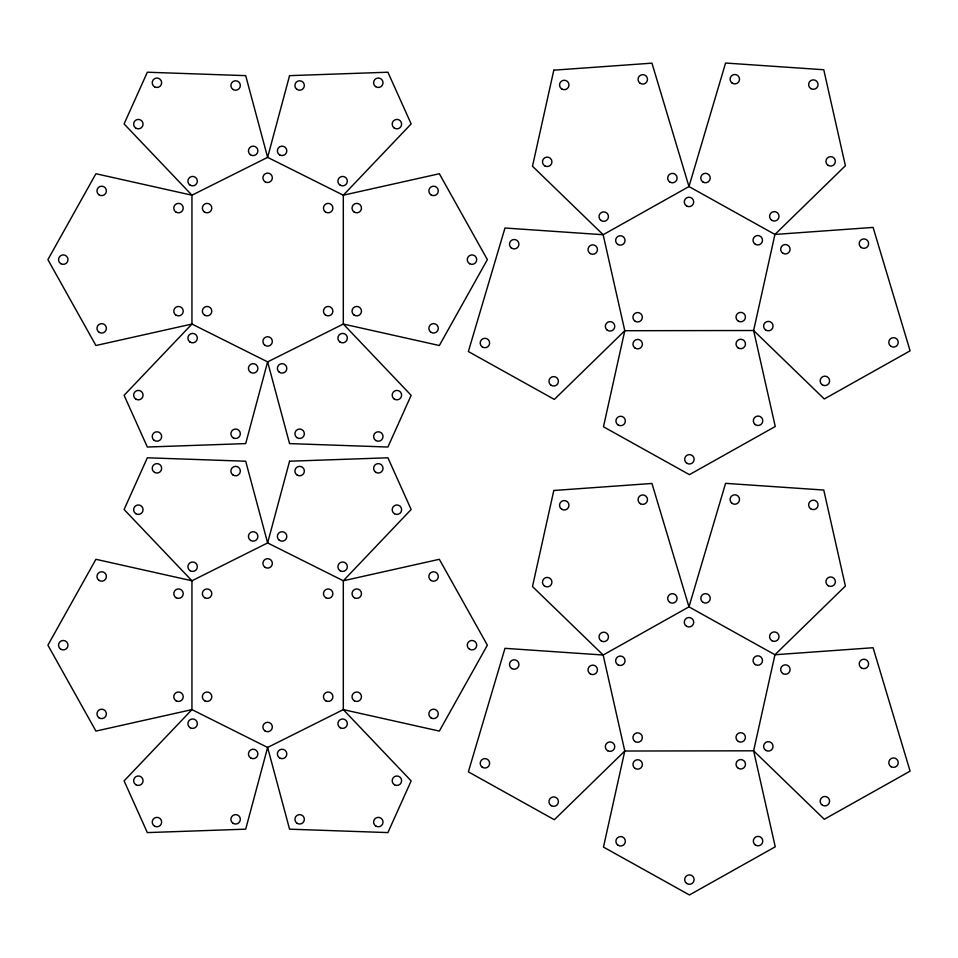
<?xml version="1.0" encoding="UTF-8"?>
<svg xmlns="http://www.w3.org/2000/svg" width="958" height="958" viewBox="0 0 958 958"><rect width="100%" height="100%" fill="white"/><g stroke="black" fill="none" stroke-linecap="round" stroke-linejoin="round"><path stroke-width="1.44" d="M553.808 70.174L532.492 166.237L603.157 234.722L624.784 330.714L603.468 426.777L689.437 474.653L775.25 426.502L753.623 330.51L774.938 234.447L845.387 165.734L823.76 69.742L725.577 63.036L688.97 186.559L603.157 234.722L504.974 228.016L468.366 351.538L554.335 399.414L624.784 330.714L753.623 330.51L824.287 398.983L910.1 350.832L873.085 227.417L774.938 234.447L688.97 186.559L651.955 63.156L553.808 70.174M553.808 490.484L532.492 586.547L603.157 655.021L624.784 751.024L603.468 847.088L689.437 894.964L775.25 846.812L753.623 750.809L774.938 654.745L845.387 586.045L823.76 490.041L725.577 483.347L688.97 606.869L603.157 655.021L504.974 648.327L468.366 771.849L554.335 819.725L624.784 751.024L753.623 750.809L824.287 819.294L910.1 771.142L873.085 647.728L774.938 654.745L688.97 606.869L651.955 483.467L553.808 490.484M289.567 75.646L267.629 157.363L191.947 195.204L95.92 173.733L47.9 259.63L95.92 345.515L191.947 324.044L267.629 361.885L289.567 443.602L387.906 447.027L411.15 395.319L343.311 324.044L343.311 195.204L411.15 123.929L387.906 72.221L289.567 75.646M267.629 361.885L245.691 443.602L147.34 447.027L124.097 395.319L191.947 324.044L191.947 195.204L124.097 123.929L147.34 72.221L245.691 75.646L267.629 157.363L343.311 195.204L439.339 173.733L487.359 259.63L439.339 345.515L343.311 324.044L267.629 361.885M289.567 461.217L267.629 542.935L191.947 580.776L95.92 559.304L47.9 645.189L95.92 731.086L191.947 709.615L267.629 747.456L289.567 829.173L387.906 832.598L411.15 780.89L343.311 709.615L343.311 580.776L411.15 509.5L387.906 457.792L289.567 461.217M267.629 747.456L245.691 829.173L147.34 832.598L124.097 780.89L191.947 709.615L191.947 580.776L124.097 509.5L147.34 457.792L245.691 461.217L267.629 542.935L343.311 580.776L439.339 559.304L487.359 645.189L439.339 731.086L343.311 709.615L267.629 747.456M670.025 182.176A4.718 4.718 0 0 0 677.114 178.08A4.718 4.718 0 0 0 670.025 173.997A4.718 4.718 0 0 0 670.025 182.176M600.965 220.436A4.718 4.718 0 0 0 608.438 217.095A4.718 4.718 0 0 0 601.804 212.293A4.718 4.718 0 0 0 600.965 220.436M544.839 165.914A4.718 4.718 0 0 0 551.928 161.83A4.718 4.718 0 0 0 544.839 157.735A4.718 4.718 0 0 0 544.839 165.914M561.891 89.058A4.718 4.718 0 0 0 568.98 84.975A4.718 4.718 0 0 0 561.891 80.879A4.718 4.718 0 0 0 561.891 89.058M640.016 83.19A4.718 4.718 0 0 0 647.476 79.837A4.718 4.718 0 0 0 640.854 75.047A4.718 4.718 0 0 0 640.016 83.19M590.379 253.642A4.718 4.718 0 0 0 597.469 249.547A4.718 4.718 0 0 0 590.379 245.464A4.718 4.718 0 0 0 590.379 253.642M607.276 330.175A4.718 4.718 0 0 0 614.749 326.834A4.718 4.718 0 0 0 608.114 322.032A4.718 4.718 0 0 0 607.276 330.175M550.922 385.14A4.718 4.718 0 0 0 558.394 381.799A4.718 4.718 0 0 0 551.76 376.997A4.718 4.718 0 0 0 550.922 385.14M482.149 346.832A4.718 4.718 0 0 0 489.61 343.491A4.718 4.718 0 0 0 482.988 338.701A4.718 4.718 0 0 0 482.149 346.832M511.44 248.014A4.718 4.718 0 0 0 518.901 244.673A4.718 4.718 0 0 0 512.279 239.883A4.718 4.718 0 0 0 511.44 248.014M755.407 244.326A4.718 4.718 0 0 0 762.496 240.23A4.718 4.718 0 0 0 755.407 236.135A4.718 4.718 0 0 0 755.407 244.326M738.355 321.169A4.718 4.718 0 0 0 745.432 317.086A4.718 4.718 0 0 0 738.355 312.991A4.718 4.718 0 0 0 738.355 321.169M635.286 321.337A4.718 4.718 0 0 0 642.363 317.254A4.718 4.718 0 0 0 635.286 313.158A4.718 4.718 0 0 0 635.286 321.337M617.982 244.541A4.718 4.718 0 0 0 625.059 240.446A4.718 4.718 0 0 0 617.982 236.363A4.718 4.718 0 0 0 617.982 244.541M686.635 206.018A4.718 4.718 0 0 0 693.712 201.934A4.718 4.718 0 0 0 686.635 197.839A4.718 4.718 0 0 0 686.635 206.018M634.915 347.97A4.718 4.718 0 0 0 642.387 344.617A4.718 4.718 0 0 0 635.753 339.827A4.718 4.718 0 0 0 634.915 347.97M737.983 347.802A4.718 4.718 0 0 0 745.456 344.449A4.718 4.718 0 0 0 738.822 339.659A4.718 4.718 0 0 0 737.983 347.802M755.287 424.598A4.718 4.718 0 0 0 762.76 421.257A4.718 4.718 0 0 0 756.125 416.455A4.718 4.718 0 0 0 755.287 424.598M687.042 463.385A4.718 4.718 0 0 0 694.131 459.289A4.718 4.718 0 0 0 687.042 455.206A4.718 4.718 0 0 0 687.042 463.385M618.269 425.077A4.718 4.718 0 0 0 625.358 420.993A4.718 4.718 0 0 0 618.269 416.898A4.718 4.718 0 0 0 618.269 425.077M771.932 220.424A4.718 4.718 0 0 0 779.022 216.328A4.718 4.718 0 0 0 771.932 212.245A4.718 4.718 0 0 0 771.932 220.424M702.753 181.864A4.718 4.718 0 0 0 710.213 178.511A4.718 4.718 0 0 0 703.591 173.721A4.718 4.718 0 0 0 702.753 181.864M732.044 83.035A4.718 4.718 0 0 0 739.504 79.694A4.718 4.718 0 0 0 732.882 74.904A4.718 4.718 0 0 0 732.044 83.035M810.983 88.663A4.718 4.718 0 0 0 818.072 84.567A4.718 4.718 0 0 0 810.983 80.484A4.718 4.718 0 0 0 810.983 88.663M827.88 165.195A4.718 4.718 0 0 0 835.352 161.854A4.718 4.718 0 0 0 828.718 157.064A4.718 4.718 0 0 0 827.88 165.195M861.146 247.451A4.718 4.718 0 0 0 868.607 244.11A4.718 4.718 0 0 0 861.984 239.32A4.718 4.718 0 0 0 861.146 247.451M890.748 346.185A4.718 4.718 0 0 0 898.221 342.832A4.718 4.718 0 0 0 891.587 338.042A4.718 4.718 0 0 0 890.748 346.185M822.108 384.709A4.718 4.718 0 0 0 829.568 381.356A4.718 4.718 0 0 0 822.934 376.566A4.718 4.718 0 0 0 822.108 384.709M765.574 329.923A4.718 4.718 0 0 0 773.034 326.57A4.718 4.718 0 0 0 766.4 321.78A4.718 4.718 0 0 0 765.574 329.923M783.033 253.331A4.718 4.718 0 0 0 790.111 249.236A4.718 4.718 0 0 0 783.033 245.152A4.718 4.718 0 0 0 783.033 253.331M590.379 673.953A4.718 4.718 0 0 0 597.469 669.858A4.718 4.718 0 0 0 590.379 665.762A4.718 4.718 0 0 0 590.379 673.953M607.683 750.749A4.718 4.718 0 0 0 614.773 746.653A4.718 4.718 0 0 0 607.683 742.57A4.718 4.718 0 0 0 607.683 750.749M551.329 805.714A4.718 4.718 0 0 0 558.418 801.618A4.718 4.718 0 0 0 551.329 797.523A4.718 4.718 0 0 0 551.329 805.714M482.149 767.142A4.718 4.718 0 0 0 489.61 763.801A4.718 4.718 0 0 0 482.988 759.011A4.718 4.718 0 0 0 482.149 767.142M511.847 668.588A4.718 4.718 0 0 0 518.937 664.493A4.718 4.718 0 0 0 511.847 660.409A4.718 4.718 0 0 0 511.847 668.588M635.322 768.532A4.718 4.718 0 0 0 642.411 764.448A4.718 4.718 0 0 0 635.322 760.353A4.718 4.718 0 0 0 635.322 768.532M738.39 768.364A4.718 4.718 0 0 0 745.48 764.28A4.718 4.718 0 0 0 738.39 760.185A4.718 4.718 0 0 0 738.39 768.364M755.287 844.908A4.718 4.718 0 0 0 762.76 841.555A4.718 4.718 0 0 0 756.125 836.765A4.718 4.718 0 0 0 755.287 844.908M686.635 883.432A4.718 4.718 0 0 0 694.107 880.079A4.718 4.718 0 0 0 687.473 875.289A4.718 4.718 0 0 0 686.635 883.432M617.862 845.124A4.718 4.718 0 0 0 625.335 841.783A4.718 4.718 0 0 0 618.7 836.981A4.718 4.718 0 0 0 617.862 845.124M861.553 668.025A4.718 4.718 0 0 0 868.631 663.93A4.718 4.718 0 0 0 861.553 659.846A4.718 4.718 0 0 0 861.553 668.025M891.156 766.747A4.718 4.718 0 0 0 898.245 762.664A4.718 4.718 0 0 0 891.156 758.568A4.718 4.718 0 0 0 891.156 766.747M822.503 805.271A4.718 4.718 0 0 0 829.592 801.187A4.718 4.718 0 0 0 822.503 797.092A4.718 4.718 0 0 0 822.503 805.271M765.981 750.485A4.718 4.718 0 0 0 773.058 746.402A4.718 4.718 0 0 0 765.981 742.306A4.718 4.718 0 0 0 765.981 750.485M783.033 673.642A4.718 4.718 0 0 0 790.111 669.546A4.718 4.718 0 0 0 783.033 665.451A4.718 4.718 0 0 0 783.033 673.642M670.025 602.486A4.718 4.718 0 0 0 677.114 598.391A4.718 4.718 0 0 0 670.025 594.307A4.718 4.718 0 0 0 670.025 602.486M601.373 641.01A4.718 4.718 0 0 0 608.462 636.914A4.718 4.718 0 0 0 601.373 632.819A4.718 4.718 0 0 0 601.373 641.01M544.431 585.961A4.718 4.718 0 0 0 551.904 582.62A4.718 4.718 0 0 0 545.27 577.818A4.718 4.718 0 0 0 544.431 585.961M561.891 509.369A4.718 4.718 0 0 0 568.98 505.285A4.718 4.718 0 0 0 561.891 501.19A4.718 4.718 0 0 0 561.891 509.369M640.423 503.752A4.718 4.718 0 0 0 647.5 499.669A4.718 4.718 0 0 0 640.423 495.573A4.718 4.718 0 0 0 640.423 503.752M771.932 640.734A4.718 4.718 0 0 0 779.022 636.639A4.718 4.718 0 0 0 771.932 632.555A4.718 4.718 0 0 0 771.932 640.734M702.753 602.163A4.718 4.718 0 0 0 710.213 598.822A4.718 4.718 0 0 0 703.591 594.032A4.718 4.718 0 0 0 702.753 602.163M732.044 503.345A4.718 4.718 0 0 0 739.504 500.004A4.718 4.718 0 0 0 732.882 495.202A4.718 4.718 0 0 0 732.044 503.345M810.576 508.71A4.718 4.718 0 0 0 818.048 505.357A4.718 4.718 0 0 0 811.414 500.567A4.718 4.718 0 0 0 810.576 508.71M828.287 585.769A4.718 4.718 0 0 0 835.376 581.674A4.718 4.718 0 0 0 828.287 577.59A4.718 4.718 0 0 0 828.287 585.769M755.407 664.624A4.718 4.718 0 0 0 762.496 660.541A4.718 4.718 0 0 0 755.407 656.446A4.718 4.718 0 0 0 755.407 664.624M738.355 741.48A4.718 4.718 0 0 0 745.432 737.385A4.718 4.718 0 0 0 738.355 733.301A4.718 4.718 0 0 0 738.355 741.48M635.286 741.648A4.718 4.718 0 0 0 642.363 737.552A4.718 4.718 0 0 0 635.286 733.469A4.718 4.718 0 0 0 635.286 741.648M617.982 664.852A4.718 4.718 0 0 0 625.059 660.757A4.718 4.718 0 0 0 617.982 656.673A4.718 4.718 0 0 0 617.982 664.852M686.635 626.328A4.718 4.718 0 0 0 693.712 622.233A4.718 4.718 0 0 0 686.635 618.15A4.718 4.718 0 0 0 686.635 626.328M99.321 332.426A4.718 4.718 0 0 0 106.398 328.343A4.718 4.718 0 0 0 99.321 324.247A4.718 4.718 0 0 0 99.321 332.426M60.905 263.713A4.718 4.718 0 0 0 67.994 259.63A4.718 4.718 0 0 0 60.905 255.535A4.718 4.718 0 0 0 60.905 263.713M98.913 194.737A4.718 4.718 0 0 0 106.374 191.396A4.718 4.718 0 0 0 99.752 186.594A4.718 4.718 0 0 0 98.913 194.737M175.733 211.922A4.718 4.718 0 0 0 183.206 208.569A4.718 4.718 0 0 0 176.571 203.779A4.718 4.718 0 0 0 175.733 211.922M176.14 315.254A4.718 4.718 0 0 0 183.229 311.158A4.718 4.718 0 0 0 176.14 307.075A4.718 4.718 0 0 0 176.14 315.254M204.725 315.254A4.718 4.718 0 0 0 211.802 311.158A4.718 4.718 0 0 0 204.725 307.075A4.718 4.718 0 0 0 204.725 315.254M204.317 211.922A4.718 4.718 0 0 0 211.778 208.569A4.718 4.718 0 0 0 205.156 203.779A4.718 4.718 0 0 0 204.317 211.922M265.27 181.912A4.718 4.718 0 0 0 272.347 177.817A4.718 4.718 0 0 0 265.27 173.721A4.718 4.718 0 0 0 265.27 181.912M325.409 211.922A4.718 4.718 0 0 0 332.869 208.569A4.718 4.718 0 0 0 326.235 203.779A4.718 4.718 0 0 0 325.409 211.922M325.409 314.99A4.718 4.718 0 0 0 332.869 311.637A4.718 4.718 0 0 0 326.235 306.847A4.718 4.718 0 0 0 325.409 314.99M264.863 345.263A4.718 4.718 0 0 0 272.323 341.91A4.718 4.718 0 0 0 265.701 337.12A4.718 4.718 0 0 0 264.863 345.263M279.317 372.207A4.718 4.718 0 0 0 286.789 368.866A4.718 4.718 0 0 0 280.155 364.076A4.718 4.718 0 0 0 279.317 372.207M339.862 341.934A4.718 4.718 0 0 0 347.323 338.593A4.718 4.718 0 0 0 340.701 333.803A4.718 4.718 0 0 0 339.862 341.934M394.133 398.959A4.718 4.718 0 0 0 401.606 395.606A4.718 4.718 0 0 0 394.971 390.816A4.718 4.718 0 0 0 394.133 398.959M375.955 440.584A4.718 4.718 0 0 0 383.032 436.501A4.718 4.718 0 0 0 375.955 432.405A4.718 4.718 0 0 0 375.955 440.584M296.872 437.59A4.718 4.718 0 0 0 304.333 434.237A4.718 4.718 0 0 0 297.71 429.447A4.718 4.718 0 0 0 296.872 437.59M340.27 185.229A4.718 4.718 0 0 0 347.347 181.134A4.718 4.718 0 0 0 340.27 177.05A4.718 4.718 0 0 0 340.27 185.229M279.724 154.957A4.718 4.718 0 0 0 286.813 150.861A4.718 4.718 0 0 0 279.724 146.778A4.718 4.718 0 0 0 279.724 154.957M296.872 89.322A4.718 4.718 0 0 0 304.333 85.969A4.718 4.718 0 0 0 297.71 81.179A4.718 4.718 0 0 0 296.872 89.322M375.548 86.579A4.718 4.718 0 0 0 383.008 83.226A4.718 4.718 0 0 0 376.374 78.436A4.718 4.718 0 0 0 375.548 86.579M394.133 127.941A4.718 4.718 0 0 0 401.606 124.6A4.718 4.718 0 0 0 394.971 119.81A4.718 4.718 0 0 0 394.133 127.941M353.981 314.99A4.718 4.718 0 0 0 361.453 311.637A4.718 4.718 0 0 0 354.819 306.847A4.718 4.718 0 0 0 353.981 314.99M353.981 211.922A4.718 4.718 0 0 0 361.453 208.569A4.718 4.718 0 0 0 354.819 203.779A4.718 4.718 0 0 0 353.981 211.922M431.22 195.001A4.718 4.718 0 0 0 438.297 190.905A4.718 4.718 0 0 0 431.22 186.822A4.718 4.718 0 0 0 431.22 195.001M469.624 263.713A4.718 4.718 0 0 0 476.713 259.63A4.718 4.718 0 0 0 469.624 255.535A4.718 4.718 0 0 0 469.624 263.713M430.813 332.163A4.718 4.718 0 0 0 438.273 328.822A4.718 4.718 0 0 0 431.651 324.032A4.718 4.718 0 0 0 430.813 332.163M250.397 154.693A4.718 4.718 0 0 0 257.87 151.352A4.718 4.718 0 0 0 251.236 146.55A4.718 4.718 0 0 0 250.397 154.693M190.259 185.229A4.718 4.718 0 0 0 197.348 181.134A4.718 4.718 0 0 0 190.259 177.05A4.718 4.718 0 0 0 190.259 185.229M135.581 127.941A4.718 4.718 0 0 0 143.041 124.6A4.718 4.718 0 0 0 136.419 119.81A4.718 4.718 0 0 0 135.581 127.941M154.585 86.843A4.718 4.718 0 0 0 161.662 82.747A4.718 4.718 0 0 0 154.585 78.664A4.718 4.718 0 0 0 154.585 86.843M233.261 89.585A4.718 4.718 0 0 0 240.338 85.49A4.718 4.718 0 0 0 233.261 81.394A4.718 4.718 0 0 0 233.261 89.585M189.864 341.934A4.718 4.718 0 0 0 197.324 338.593A4.718 4.718 0 0 0 190.69 333.803A4.718 4.718 0 0 0 189.864 341.934M250.804 372.47A4.718 4.718 0 0 0 257.894 368.387A4.718 4.718 0 0 0 250.804 364.291A4.718 4.718 0 0 0 250.804 372.47M233.261 437.854A4.718 4.718 0 0 0 240.338 433.758A4.718 4.718 0 0 0 233.261 429.663A4.718 4.718 0 0 0 233.261 437.854M154.178 440.333A4.718 4.718 0 0 0 161.639 436.98A4.718 4.718 0 0 0 155.016 432.19A4.718 4.718 0 0 0 154.178 440.333M135.988 399.223A4.718 4.718 0 0 0 143.077 395.127A4.718 4.718 0 0 0 135.988 391.044A4.718 4.718 0 0 0 135.988 399.223M279.724 758.041A4.718 4.718 0 0 0 286.813 753.958A4.718 4.718 0 0 0 279.724 749.863A4.718 4.718 0 0 0 279.724 758.041M340.27 727.769A4.718 4.718 0 0 0 347.347 723.685A4.718 4.718 0 0 0 340.27 719.59A4.718 4.718 0 0 0 340.27 727.769M394.54 784.794A4.718 4.718 0 0 0 401.63 780.698A4.718 4.718 0 0 0 394.54 776.615A4.718 4.718 0 0 0 394.54 784.794M375.955 826.155A4.718 4.718 0 0 0 383.032 822.072A4.718 4.718 0 0 0 375.955 817.976A4.718 4.718 0 0 0 375.955 826.155M297.279 823.413A4.718 4.718 0 0 0 304.357 819.33A4.718 4.718 0 0 0 297.279 815.234A4.718 4.718 0 0 0 297.279 823.413M190.259 727.769A4.718 4.718 0 0 0 197.348 723.685A4.718 4.718 0 0 0 190.259 719.59A4.718 4.718 0 0 0 190.259 727.769M250.804 758.041A4.718 4.718 0 0 0 257.894 753.958A4.718 4.718 0 0 0 250.804 749.863A4.718 4.718 0 0 0 250.804 758.041M233.261 823.413A4.718 4.718 0 0 0 240.338 819.33A4.718 4.718 0 0 0 233.261 815.234A4.718 4.718 0 0 0 233.261 823.413M154.585 826.155A4.718 4.718 0 0 0 161.662 822.072A4.718 4.718 0 0 0 154.585 817.976A4.718 4.718 0 0 0 154.585 826.155M135.988 784.794A4.718 4.718 0 0 0 143.077 780.698A4.718 4.718 0 0 0 135.988 776.615A4.718 4.718 0 0 0 135.988 784.794M325.816 597.744A4.718 4.718 0 0 0 332.893 593.661A4.718 4.718 0 0 0 325.816 589.565A4.718 4.718 0 0 0 325.816 597.744M325.816 700.825A4.718 4.718 0 0 0 332.893 696.729A4.718 4.718 0 0 0 325.816 692.634A4.718 4.718 0 0 0 325.816 700.825M264.863 730.834A4.718 4.718 0 0 0 272.323 727.481A4.718 4.718 0 0 0 265.701 722.691A4.718 4.718 0 0 0 264.863 730.834M204.725 700.825A4.718 4.718 0 0 0 211.802 696.729A4.718 4.718 0 0 0 204.725 692.634A4.718 4.718 0 0 0 204.725 700.825M204.725 597.744A4.718 4.718 0 0 0 211.802 593.661A4.718 4.718 0 0 0 204.725 589.565A4.718 4.718 0 0 0 204.725 597.744M265.27 567.471A4.718 4.718 0 0 0 272.347 563.388A4.718 4.718 0 0 0 265.27 559.292A4.718 4.718 0 0 0 265.27 567.471M340.27 570.8A4.718 4.718 0 0 0 347.347 566.705A4.718 4.718 0 0 0 340.27 562.621A4.718 4.718 0 0 0 340.27 570.8M279.317 540.264A4.718 4.718 0 0 0 286.789 536.923A4.718 4.718 0 0 0 280.155 532.121A4.718 4.718 0 0 0 279.317 540.264M297.279 475.156A4.718 4.718 0 0 0 304.357 471.061A4.718 4.718 0 0 0 297.279 466.965A4.718 4.718 0 0 0 297.279 475.156M375.955 472.414A4.718 4.718 0 0 0 383.032 468.318A4.718 4.718 0 0 0 375.955 464.223A4.718 4.718 0 0 0 375.955 472.414M394.54 513.775A4.718 4.718 0 0 0 401.63 509.692A4.718 4.718 0 0 0 394.54 505.596A4.718 4.718 0 0 0 394.54 513.775M176.14 597.744A4.718 4.718 0 0 0 183.229 593.661A4.718 4.718 0 0 0 176.14 589.565A4.718 4.718 0 0 0 176.14 597.744M176.14 700.825A4.718 4.718 0 0 0 183.229 696.729A4.718 4.718 0 0 0 176.14 692.634A4.718 4.718 0 0 0 176.14 700.825M98.913 717.734A4.718 4.718 0 0 0 106.374 714.393A4.718 4.718 0 0 0 99.752 709.603A4.718 4.718 0 0 0 98.913 717.734M60.498 649.021A4.718 4.718 0 0 0 67.958 645.68A4.718 4.718 0 0 0 61.336 640.878A4.718 4.718 0 0 0 60.498 649.021M98.913 580.308A4.718 4.718 0 0 0 106.374 576.967A4.718 4.718 0 0 0 99.752 572.166A4.718 4.718 0 0 0 98.913 580.308M431.22 717.997A4.718 4.718 0 0 0 438.297 713.914A4.718 4.718 0 0 0 431.22 709.818A4.718 4.718 0 0 0 431.22 717.997M354.388 700.825A4.718 4.718 0 0 0 361.477 696.729A4.718 4.718 0 0 0 354.388 692.634A4.718 4.718 0 0 0 354.388 700.825M354.388 597.744A4.718 4.718 0 0 0 361.477 593.661A4.718 4.718 0 0 0 354.388 589.565A4.718 4.718 0 0 0 354.388 597.744M431.22 580.572A4.718 4.718 0 0 0 438.297 576.476A4.718 4.718 0 0 0 431.22 572.393A4.718 4.718 0 0 0 431.22 580.572M469.624 649.285A4.718 4.718 0 0 0 476.713 645.189A4.718 4.718 0 0 0 469.624 641.106A4.718 4.718 0 0 0 469.624 649.285M250.804 540.528A4.718 4.718 0 0 0 257.894 536.432A4.718 4.718 0 0 0 250.804 532.349A4.718 4.718 0 0 0 250.804 540.528M190.259 570.8A4.718 4.718 0 0 0 197.348 566.705A4.718 4.718 0 0 0 190.259 562.621A4.718 4.718 0 0 0 190.259 570.8M135.988 513.775A4.718 4.718 0 0 0 143.077 509.692A4.718 4.718 0 0 0 135.988 505.596A4.718 4.718 0 0 0 135.988 513.775M154.585 472.414A4.718 4.718 0 0 0 161.662 468.318A4.718 4.718 0 0 0 154.585 464.223A4.718 4.718 0 0 0 154.585 472.414M232.854 474.893A4.718 4.718 0 0 0 240.314 471.54A4.718 4.718 0 0 0 233.692 466.75A4.718 4.718 0 0 0 232.854 474.893"/></g></svg>
